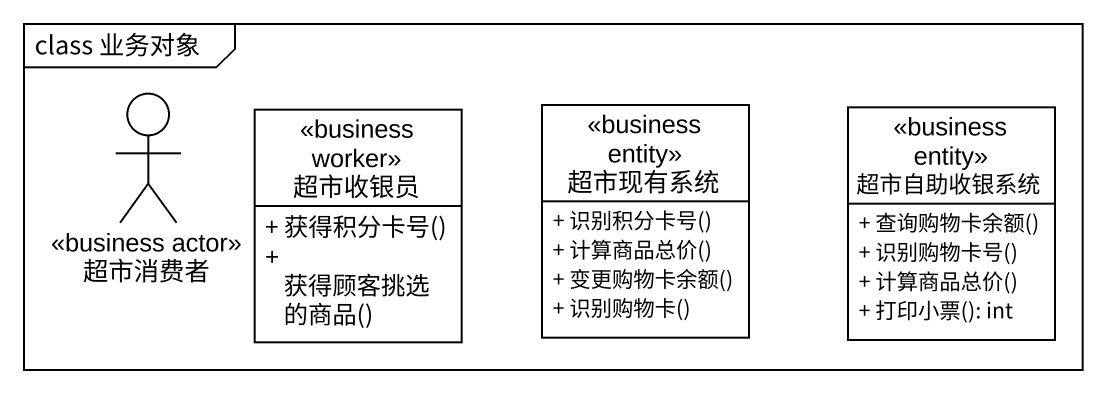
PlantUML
@startuml
mainframe class 业务对象
allowmixing
hide circle
hide empty members
skinparam classAttributeIconSize 0
actor 超市消费者 <<business actor>>
class 超市收银员 <<business worker>> {
  + 获得积分卡号()
  + 获得顾客挑选的商品()
}
class 超市现有系统 <<business entity>> {
  + 识别积分卡号()
  + 计算商品总价()
  + 变更购物卡余额()
  + 识别购物卡()
}
class 超市自助收银系统 <<business entity>> {
  + 查询购物卡余额()
  + 识别购物卡号()
  + 计算商品总价()
  + 打印小票(): int
}
@enduml
